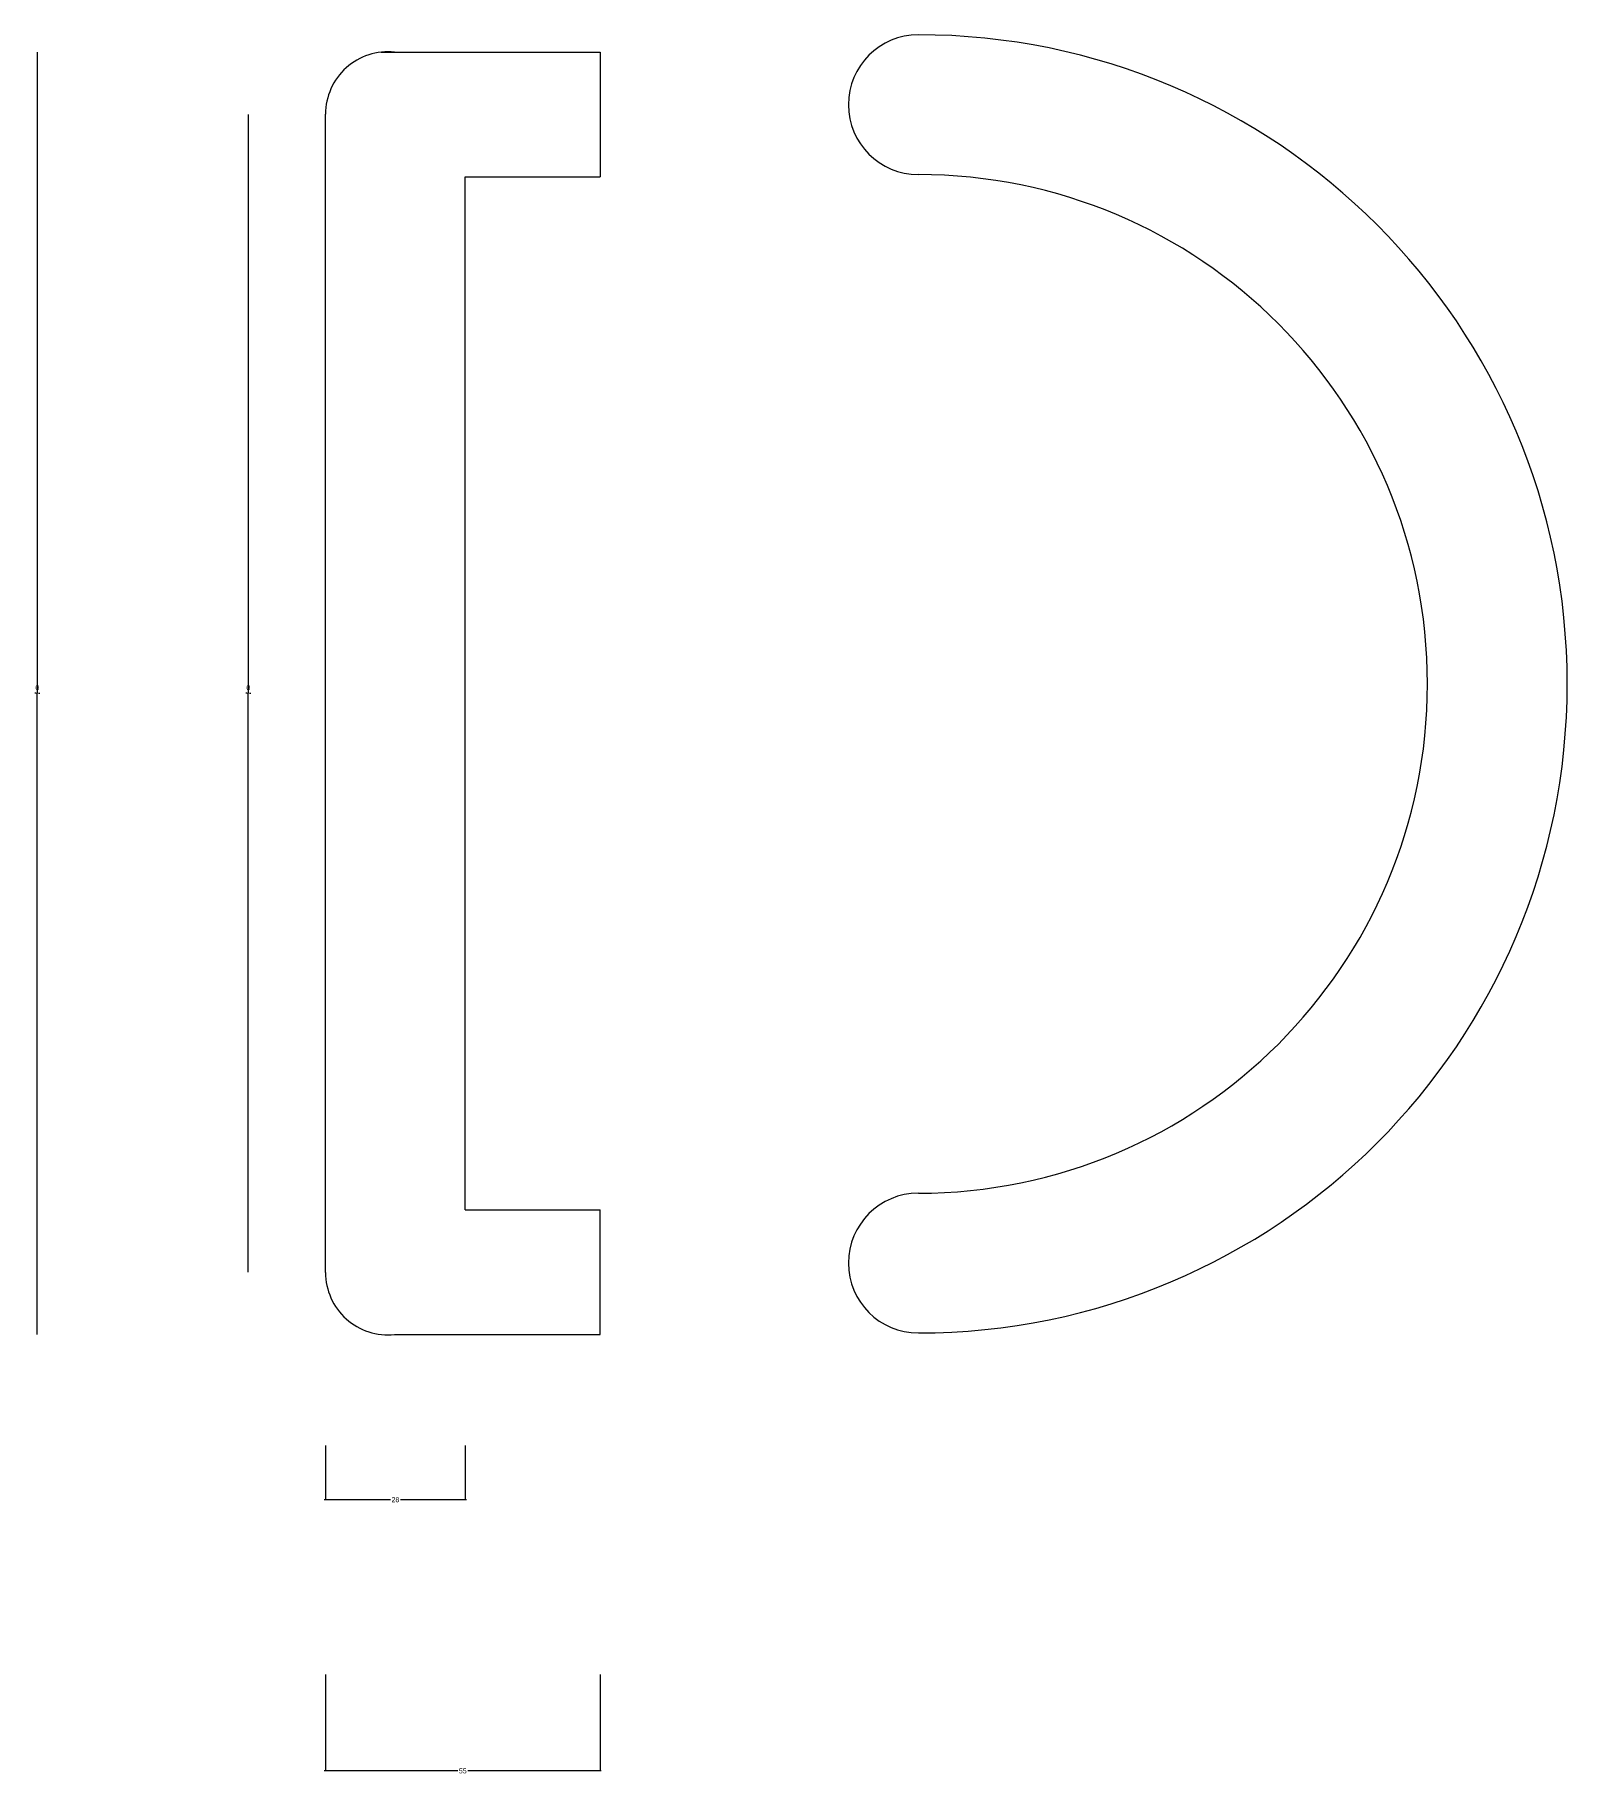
# Model space of a CAD drawing. Header units: metres. Extents: x 583 to 890, y 1182 to 1530.
import ezdxf

# ---------------------------------------------------------------- set-up
doc = ezdxf.new("R2010")
doc.units = ezdxf.units.M
doc.layers.add('7', color=7, linetype='Continuous')
doc.layers.add('DIM', color=3, linetype='Continuous')
doc.dimstyles.get("Standard").update_dxf_attribs({"dimtxt": 2.5, "dimasz": 2.5, "dimexe": 1.25, "dimexo": 0.625, "dimtad": 1, "dimcen": 2.5, "dimazin": 3, "dimtfac": 1, "dimtmove": 0, "dimatfit": 3})

# ---------------------------------------------------------------- blocks, each defined once
blk = doc.blocks.new('*D1')
for p, q in [((583.28, 1526.95), (583.28, 1398.52)), ((583.03, 1398.52), (582.78, 1398.52)), ((583.28, 1270.09), (583.28, 1398.52)), ((583.28, 1398.52), (583.28, 1398.52)), ((583.53, 1398.52), (583.78, 1398.52))]:
    blk.add_line(p, q)
at = {"layer": 'Defpoints'}
for p in [(583.28, 1526.95), (583.28, 1398.52), (583.28, 1270.09)]:
    blk.add_point(p, dxfattribs=at)
at = {"layer": 'DIM', "insert": (583.28, 1399.645), "char_height": 1, "attachment_point": 5}
blk.add_mtext('0', dxfattribs=at)
blk = doc.blocks.new('*D2')
for p, q in [((641.03, 1247.89), (641.03, 1237.02)), ((669.03, 1247.89), (669.03, 1237.02)), ((654.03, 1237.02), (640.78, 1237.02)), ((669.28, 1237.02), (656.03, 1237.02))]:
    blk.add_line(p, q)
at = {"layer": 'Defpoints'}
for p in [(641.03, 1247.89), (669.03, 1247.89), (669.03, 1237.02)]:
    blk.add_point(p, dxfattribs=at)
at = {"layer": 'DIM', "insert": (655.03, 1237.02), "char_height": 1, "attachment_point": 5}
blk.add_mtext('28', dxfattribs=at)
blk = doc.blocks.new('*D3')
for p, q in [((641.03, 1202.04), (641.03, 1182.7)), ((696.03, 1202.04), (696.03, 1182.7)), ((667.53, 1182.7), (640.78, 1182.7)), ((696.28, 1182.7), (669.53, 1182.7))]:
    blk.add_line(p, q)
at = {"layer": 'Defpoints'}
for p in [(641.03, 1202.04), (696.03, 1202.04), (696.03, 1182.7)]:
    blk.add_point(p, dxfattribs=at)
at = {"layer": 'DIM', "insert": (668.53, 1182.7), "char_height": 1, "attachment_point": 5}
blk.add_mtext('55', dxfattribs=at)
blk = doc.blocks.new('*D4')
for p, q in [((625.56, 1514.45), (625.56, 1398.52)), ((625.31, 1398.52), (625.06, 1398.52)), ((625.56, 1282.59), (625.56, 1398.52)), ((625.56, 1398.52), (625.56, 1398.52)), ((625.81, 1398.52), (626.06, 1398.52))]:
    blk.add_line(p, q)
at = {"layer": 'Defpoints'}
for p in [(625.56, 1514.45), (625.56, 1398.52), (625.56, 1282.59)]:
    blk.add_point(p, dxfattribs=at)
at = {"layer": 'DIM', "insert": (625.56, 1399.645), "char_height": 1, "attachment_point": 5}
blk.add_mtext('0', dxfattribs=at)

msp = doc.modelspace()

# ---------------------------------------------------------------- linework, layer by layer
at = {"layer": '7'}
for p, q in [((652.2, 1526.95), (696.03, 1526.95)), ((696.03, 1526.95), (696.03, 1501.95)), ((641.03, 1282.52), (641.03, 1514.52)), ((669.03, 1295.09), (669.03, 1501.95)), ((669.03, 1501.95), (696.03, 1501.95)), ((669.03, 1295.09), (696.03, 1295.09)), ((696.03, 1270.09), (696.03, 1295.09)), ((654.86, 1270.09), (696.03, 1270.09))]:
    msp.add_line(p, q, dxfattribs=at)
for centre, radius, start, end in [((759.8, 1516.41), 14, 90, 270), ((759.8, 1400.41), 130, 270, 90), ((653.53, 1514.52), 12.5, 83.89, 180), ((759.8, 1400.41), 102, 270, 90), ((759.8, 1284.41), 14, 90, 270), ((653.53, 1282.52), 12.5, 180, 276.11)]:
    msp.add_arc(centre, radius, start, end, dxfattribs=at)

# ---------------------------------------------------------------- dimensions: what is measured, and where the dimension line sits
at = {"layer": 'DIM'}
for base, p1, p2, picture, middle in [((583.28, 1398.52), (583.28, 1526.95), (583.28, 1270.09), '*D1', (583.28, 1399.645)), ((625.56, 1398.52), (625.56, 1514.45), (625.56, 1282.59), '*D4', (625.56, 1399.645)), ((669.03, 1237.02), (669.03, 1247.89), (641.03, 1247.89), '*D2', (655.03, 1237.02)), ((696.03, 1182.7), (696.03, 1202.04), (641.03, 1202.04), '*D3', (668.53, 1182.7))]:
    dim = msp.add_linear_dim(base=base, p1=p1, p2=p2, dimstyle='Standard', dxfattribs=at)
    dim.commit()
    dim.dimension.update_dxf_attribs({"geometry": picture, "text_midpoint": middle})

doc.saveas('drawing.dxf')
